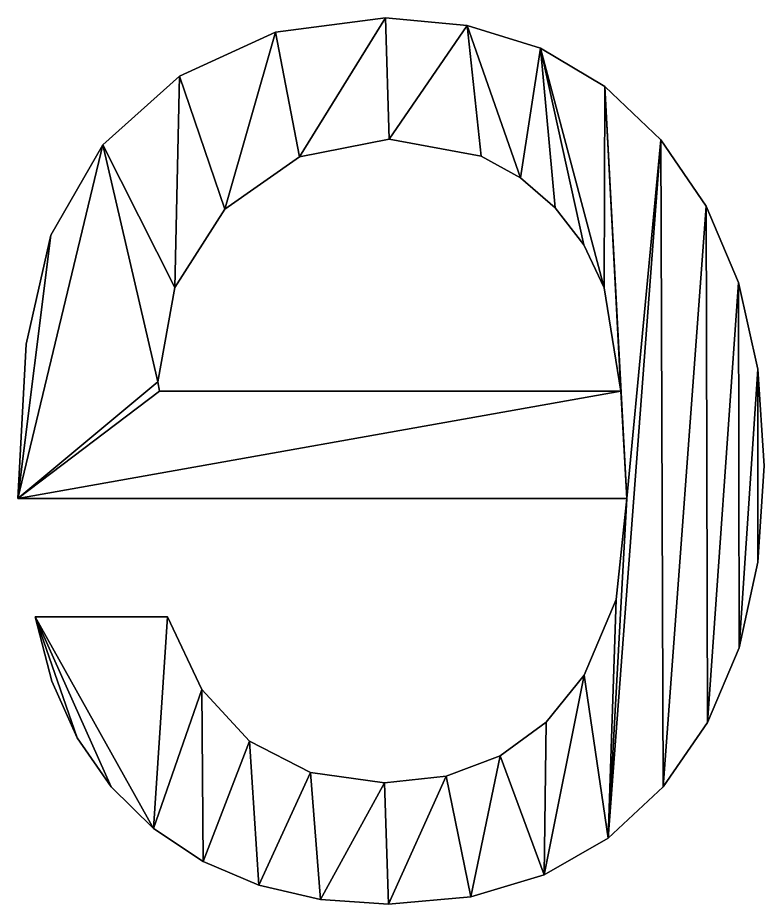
# Model space of a CAD drawing. Header units: metres. Extents: x -935 to 1842, y -1273 to 224.
# Drawn here: x 319.75 to 322.708, y 182.738 to 186.252 of the extents above; entities that cross this region are included whole.
import ezdxf

# ---------------------------------------------------------------- set-up
doc = ezdxf.new("R2010")
doc.units = ezdxf.units.M

msp = doc.modelspace()

# ---------------------------------------------------------------- meshes
at = {"layer": 'save'}
mesh = msp.add_polyface(dxfattribs=at)
corners = [(322.0769, 185.9794), (322.1644, 184.3471), (322.2987, 185.7674), (322.1394, 184.7714), (322.0746, 185.1812), (321.8211, 186.1308), (321.9936, 185.3516), (321.8802, 185.4989), (321.7419, 185.6177), (321.5313, 186.2216), (321.5862, 185.7026), (321.2227, 185.7705), (321.2075, 186.2519), (320.8671, 185.701), (320.7721, 186.1941), (320.5716, 185.4926), (320.3914, 186.0208), (320.3724, 185.1828), (320.0873, 185.7476), (320.306, 184.8089), (319.7505, 184.3471), (320.3122, 184.7714), (319.8818, 185.3901), (319.7833, 184.9576), (322.6827, 184.8595), (322.6833, 184.0945), (322.7083, 184.4764), (322.6083, 183.7551), (322.6059, 185.2024), (322.4832, 183.4584), (322.4779, 185.505), (322.3081, 183.2042), (322.09, 183.0004), (322.1221, 183.9463), (321.9949, 183.6458), (321.8359, 182.8549), (321.8442, 183.4595), (321.6621, 183.3264), (321.5459, 182.7676), (321.4486, 183.2465), (321.2199, 182.7385), (321.2037, 183.2199), (320.9506, 182.7572), (320.9098, 183.261), (320.7056, 182.8136), (320.6684, 183.3843), (320.4847, 182.9074), (320.4797, 183.5898), (320.2881, 183.0389), (320.3435, 183.8775), (319.8191, 183.8775), (320.1205, 183.2039), (319.9864, 183.3987), (319.8859, 183.6232)]
mesh.append_faces([[corners[k] for k in face] for face in [(20, 22, 23), (24, 25, 26), (52, 50, 53)]], dxfattribs={"vtx0": -1})
mesh.append_faces([[corners[k] for k in face] for face in [(0, 1, 2), (3, 0, 4), (4, 5, 6), (6, 5, 7), (7, 5, 8), (8, 9, 10), (10, 9, 11), (11, 12, 13), (13, 14, 15), (15, 16, 17), (17, 18, 19), (25, 24, 27), (27, 28, 29), (29, 30, 31), (31, 2, 32), (32, 34, 35), (35, 37, 38), (38, 39, 40), (40, 41, 42), (42, 43, 44), (44, 45, 46), (46, 47, 48), (48, 50, 51), (51, 50, 52)]], dxfattribs={"vtx0": -1, "vtx1": -1})
mesh.append_faces([[corners[k] for k in face] for face in [(1, 0, 3), (20, 19, 18), (32, 2, 1)]], dxfattribs={"vtx0": -1, "vtx1": -1, "vtx2": -1})
mesh.append_faces([[corners[k] for k in face] for face in [(4, 0, 5), (8, 5, 9), (11, 9, 12), (13, 12, 14), (15, 14, 16), (17, 16, 18), (3, 20, 1), (20, 3, 21), (20, 21, 19), (20, 18, 22), (27, 24, 28), (29, 28, 30), (31, 30, 2), (32, 1, 33), (32, 33, 34), (35, 34, 36), (35, 36, 37), (38, 37, 39), (40, 39, 41), (42, 41, 43), (44, 43, 45), (46, 45, 47), (48, 47, 49), (48, 49, 50)]], dxfattribs={"vtx0": -1, "vtx2": -1})
mesh = msp.add_polyface(dxfattribs=at)
corners = [(319.7505, 184.3471, 0.2), (322.1394, 184.7714, 0.2), (322.1644, 184.3471, 0.2), (320.3122, 184.7714, 0.2), (320.306, 184.8089, 0.2), (320.0873, 185.7476, 0.2), (319.8818, 185.3901, 0.2), (319.7833, 184.9576, 0.2), (322.0769, 185.9794, 0.2), (322.2987, 185.7674, 0.2), (322.0746, 185.1812, 0.2), (321.8211, 186.1308, 0.2), (321.9936, 185.3516, 0.2), (321.8802, 185.4989, 0.2), (321.7419, 185.6177, 0.2), (321.5313, 186.2216, 0.2), (321.5862, 185.7026, 0.2), (321.2227, 185.7705, 0.2), (321.2075, 186.2519, 0.2), (320.8671, 185.701, 0.2), (320.7721, 186.1941, 0.2), (320.5716, 185.4926, 0.2), (320.3914, 186.0208, 0.2), (320.3724, 185.1828, 0.2), (322.6833, 184.0945, 0.2), (322.6827, 184.8595, 0.2), (322.7083, 184.4764, 0.2), (322.6083, 183.7551, 0.2), (322.6059, 185.2024, 0.2), (322.4832, 183.4584, 0.2), (322.4779, 185.505, 0.2), (322.3081, 183.2042, 0.2), (322.09, 183.0004, 0.2), (322.1221, 183.9463, 0.2), (321.9949, 183.6458, 0.2), (321.8359, 182.8549, 0.2), (321.8442, 183.4595, 0.2), (321.6621, 183.3264, 0.2), (321.5459, 182.7676, 0.2), (321.4486, 183.2465, 0.2), (321.2199, 182.7385, 0.2), (321.2037, 183.2199, 0.2), (320.9506, 182.7572, 0.2), (320.9098, 183.261, 0.2), (320.7056, 182.8136, 0.2), (320.6684, 183.3843, 0.2), (320.4847, 182.9074, 0.2), (320.4797, 183.5898, 0.2), (320.2881, 183.0389, 0.2), (320.3435, 183.8775, 0.2), (319.8191, 183.8775, 0.2), (320.1205, 183.2039, 0.2), (319.9864, 183.3987, 0.2), (319.8859, 183.6232, 0.2)]
mesh.append_faces([[corners[k] for k in face] for face in [(6, 0, 7), (24, 25, 26), (50, 52, 53)]], dxfattribs={"vtx0": -1})
mesh.append_faces([[corners[k] for k in face] for face in [(0, 1, 2), (1, 0, 3), (3, 0, 4), (5, 0, 6), (8, 10, 11), (11, 14, 15), (15, 17, 18), (18, 19, 20), (20, 21, 22), (22, 23, 5), (25, 27, 28), (28, 29, 30), (30, 31, 9), (2, 32, 33), (33, 32, 34), (34, 35, 36), (36, 35, 37), (37, 38, 39), (39, 40, 41), (41, 42, 43), (43, 44, 45), (45, 46, 47), (47, 48, 49), (49, 48, 50)]], dxfattribs={"vtx0": -1, "vtx1": -1})
mesh.append_faces([[corners[k] for k in face] for face in [(4, 0, 5), (8, 2, 1), (9, 32, 2)]], dxfattribs={"vtx0": -1, "vtx1": -1, "vtx2": -1})
mesh.append_faces([[corners[k] for k in face] for face in [(2, 8, 9), (8, 1, 10), (11, 10, 12), (11, 12, 13), (11, 13, 14), (15, 14, 16), (15, 16, 17), (18, 17, 19), (20, 19, 21), (22, 21, 23), (5, 23, 4), (25, 24, 27), (28, 27, 29), (30, 29, 31), (9, 31, 32), (34, 32, 35), (37, 35, 38), (39, 38, 40), (41, 40, 42), (43, 42, 44), (45, 44, 46), (47, 46, 48), (50, 48, 51), (50, 51, 52)]], dxfattribs={"vtx0": -1, "vtx2": -1})
mesh = msp.add_polyface(dxfattribs=at)
corners = [(321.2075, 186.2519, 0.2), (320.7721, 186.1941), (321.2075, 186.2519), (320.7721, 186.1941, 0.2)]
mesh.append_faces([[corners[k] for k in face] for face in [(0, 1, 2), (1, 0, 3)]], dxfattribs={"vtx0": -1})
mesh = msp.add_polyface(dxfattribs=at)
corners = [(321.5313, 186.2216, 0.2), (321.2075, 186.2519), (321.5313, 186.2216), (321.2075, 186.2519, 0.2)]
mesh.append_faces([[corners[k] for k in face] for face in [(0, 1, 2), (1, 0, 3)]], dxfattribs={"vtx0": -1})
mesh = msp.add_polyface(dxfattribs=at)
corners = [(321.8211, 186.1308, 0.2), (321.5313, 186.2216), (321.8211, 186.1308), (321.5313, 186.2216, 0.2)]
mesh.append_faces([[corners[k] for k in face] for face in [(0, 1, 2), (1, 0, 3)]], dxfattribs={"vtx0": -1})
mesh = msp.add_polyface(dxfattribs=at)
corners = [(320.7721, 186.1941, 0.2), (320.3914, 186.0208), (320.7721, 186.1941), (320.3914, 186.0208, 0.2)]
mesh.append_faces([[corners[k] for k in face] for face in [(0, 1, 2), (1, 0, 3)]], dxfattribs={"vtx0": -1})
mesh = msp.add_polyface(dxfattribs=at)
corners = [(322.0769, 185.9794, 0.2), (321.8211, 186.1308), (322.0769, 185.9794), (321.8211, 186.1308, 0.2)]
mesh.append_faces([[corners[k] for k in face] for face in [(0, 1, 2), (1, 0, 3)]], dxfattribs={"vtx0": -1})
mesh = msp.add_polyface(dxfattribs=at)
corners = [(320.3914, 186.0208, 0.2), (320.0873, 185.7476), (320.3914, 186.0208), (320.0873, 185.7476, 0.2)]
mesh.append_faces([[corners[k] for k in face] for face in [(0, 1, 2), (1, 0, 3)]], dxfattribs={"vtx0": -1})
mesh = msp.add_polyface(dxfattribs=at)
corners = [(322.2987, 185.7674, 0.2), (322.0769, 185.9794), (322.2987, 185.7674), (322.0769, 185.9794, 0.2)]
mesh.append_faces([[corners[k] for k in face] for face in [(0, 1, 2), (1, 0, 3)]], dxfattribs={"vtx0": -1})
mesh = msp.add_polyface(dxfattribs=at)
corners = [(320.8671, 185.701, 0.2), (321.2227, 185.7705), (320.8671, 185.701), (321.2227, 185.7705, 0.2)]
mesh.append_faces([[corners[k] for k in face] for face in [(0, 1, 2), (1, 0, 3)]], dxfattribs={"vtx0": -1})
mesh = msp.add_polyface(dxfattribs=at)
corners = [(321.2227, 185.7705, 0.2), (321.5862, 185.7026), (321.2227, 185.7705), (321.5862, 185.7026, 0.2)]
mesh.append_faces([[corners[k] for k in face] for face in [(0, 1, 2), (1, 0, 3)]], dxfattribs={"vtx0": -1})
mesh = msp.add_polyface(dxfattribs=at)
corners = [(322.2987, 185.7674, 0.2), (322.4779, 185.505), (322.4779, 185.505, 0.2), (322.2987, 185.7674)]
mesh.append_faces([[corners[k] for k in face] for face in [(0, 1, 2), (1, 0, 3)]], dxfattribs={"vtx0": -1})
mesh = msp.add_polyface(dxfattribs=at)
corners = [(320.0873, 185.7476), (319.8818, 185.3901, 0.2), (319.8818, 185.3901), (320.0873, 185.7476, 0.2)]
mesh.append_faces([[corners[k] for k in face] for face in [(0, 1, 2), (1, 0, 3)]], dxfattribs={"vtx0": -1})
mesh = msp.add_polyface(dxfattribs=at)
corners = [(320.5716, 185.4926, 0.2), (320.8671, 185.701), (320.5716, 185.4926), (320.8671, 185.701, 0.2)]
mesh.append_faces([[corners[k] for k in face] for face in [(0, 1, 2), (1, 0, 3)]], dxfattribs={"vtx0": -1})
mesh = msp.add_polyface(dxfattribs=at)
corners = [(321.5862, 185.7026, 0.2), (321.7419, 185.6177), (321.5862, 185.7026), (321.7419, 185.6177, 0.2)]
mesh.append_faces([[corners[k] for k in face] for face in [(0, 1, 2), (1, 0, 3)]], dxfattribs={"vtx0": -1})
mesh = msp.add_polyface(dxfattribs=at)
corners = [(321.7419, 185.6177, 0.2), (321.8802, 185.4989), (321.7419, 185.6177), (321.8802, 185.4989, 0.2)]
mesh.append_faces([[corners[k] for k in face] for face in [(0, 1, 2), (1, 0, 3)]], dxfattribs={"vtx0": -1})
mesh = msp.add_polyface(dxfattribs=at)
corners = [(320.5716, 185.4926, 0.2), (320.3724, 185.1828), (320.3724, 185.1828, 0.2), (320.5716, 185.4926)]
mesh.append_faces([[corners[k] for k in face] for face in [(0, 1, 2), (1, 0, 3)]], dxfattribs={"vtx0": -1})
mesh = msp.add_polyface(dxfattribs=at)
corners = [(321.8802, 185.4989), (321.9936, 185.3516, 0.2), (321.9936, 185.3516), (321.8802, 185.4989, 0.2)]
mesh.append_faces([[corners[k] for k in face] for face in [(0, 1, 2), (1, 0, 3)]], dxfattribs={"vtx0": -1})
mesh = msp.add_polyface(dxfattribs=at)
corners = [(322.4779, 185.505, 0.2), (322.6059, 185.2024), (322.6059, 185.2024, 0.2), (322.4779, 185.505)]
mesh.append_faces([[corners[k] for k in face] for face in [(0, 1, 2), (1, 0, 3)]], dxfattribs={"vtx0": -1})
mesh = msp.add_polyface(dxfattribs=at)
corners = [(319.8818, 185.3901), (319.7833, 184.9576, 0.2), (319.7833, 184.9576), (319.8818, 185.3901, 0.2)]
mesh.append_faces([[corners[k] for k in face] for face in [(0, 1, 2), (1, 0, 3)]], dxfattribs={"vtx0": -1})
mesh = msp.add_polyface(dxfattribs=at)
corners = [(321.9936, 185.3516), (322.0746, 185.1812, 0.2), (322.0746, 185.1812), (321.9936, 185.3516, 0.2)]
mesh.append_faces([[corners[k] for k in face] for face in [(0, 1, 2), (1, 0, 3)]], dxfattribs={"vtx0": -1})
mesh = msp.add_polyface(dxfattribs=at)
corners = [(322.6059, 185.2024, 0.2), (322.6827, 184.8595), (322.6827, 184.8595, 0.2), (322.6059, 185.2024)]
mesh.append_faces([[corners[k] for k in face] for face in [(0, 1, 2), (1, 0, 3)]], dxfattribs={"vtx0": -1})
mesh = msp.add_polyface(dxfattribs=at)
corners = [(320.3724, 185.1828, 0.2), (320.306, 184.8089), (320.306, 184.8089, 0.2), (320.3724, 185.1828)]
mesh.append_faces([[corners[k] for k in face] for face in [(0, 1, 2), (1, 0, 3)]], dxfattribs={"vtx0": -1})
mesh = msp.add_polyface(dxfattribs=at)
corners = [(322.0746, 185.1812), (322.1394, 184.7714, 0.2), (322.1394, 184.7714), (322.0746, 185.1812, 0.2)]
mesh.append_faces([[corners[k] for k in face] for face in [(0, 1, 2), (1, 0, 3)]], dxfattribs={"vtx0": -1})
mesh = msp.add_polyface(dxfattribs=at)
corners = [(319.7833, 184.9576), (319.7505, 184.3471, 0.2), (319.7505, 184.3471), (319.7833, 184.9576, 0.2)]
mesh.append_faces([[corners[k] for k in face] for face in [(0, 1, 2), (1, 0, 3)]], dxfattribs={"vtx0": -1})
mesh = msp.add_polyface(dxfattribs=at)
corners = [(322.6827, 184.8595, 0.2), (322.7083, 184.4764), (322.7083, 184.4764, 0.2), (322.6827, 184.8595)]
mesh.append_faces([[corners[k] for k in face] for face in [(0, 1, 2), (1, 0, 3)]], dxfattribs={"vtx0": -1})
mesh = msp.add_polyface(dxfattribs=at)
corners = [(320.306, 184.8089, 0.2), (320.3122, 184.7714), (320.3122, 184.7714, 0.2), (320.306, 184.8089)]
mesh.append_faces([[corners[k] for k in face] for face in [(0, 1, 2), (1, 0, 3)]], dxfattribs={"vtx0": -1})
mesh = msp.add_polyface(dxfattribs=at)
corners = [(322.1394, 184.7714, 0.2), (320.3122, 184.7714), (322.1394, 184.7714), (320.3122, 184.7714, 0.2)]
mesh.append_faces([[corners[k] for k in face] for face in [(0, 1, 2), (1, 0, 3)]], dxfattribs={"vtx0": -1})
mesh = msp.add_polyface(dxfattribs=at)
corners = [(322.7083, 184.4764, 0.2), (322.6833, 184.0945), (322.6833, 184.0945, 0.2), (322.7083, 184.4764)]
mesh.append_faces([[corners[k] for k in face] for face in [(0, 1, 2), (1, 0, 3)]], dxfattribs={"vtx0": -1})
mesh = msp.add_polyface(dxfattribs=at)
corners = [(319.7505, 184.3471, 0.2), (322.1644, 184.3471), (319.7505, 184.3471), (322.1644, 184.3471, 0.2)]
mesh.append_faces([[corners[k] for k in face] for face in [(0, 1, 2), (1, 0, 3)]], dxfattribs={"vtx0": -1})
mesh = msp.add_polyface(dxfattribs=at)
corners = [(322.1644, 184.3471), (322.1221, 183.9463, 0.2), (322.1221, 183.9463), (322.1644, 184.3471, 0.2)]
mesh.append_faces([[corners[k] for k in face] for face in [(0, 1, 2), (1, 0, 3)]], dxfattribs={"vtx0": -1})
mesh = msp.add_polyface(dxfattribs=at)
corners = [(322.6833, 184.0945, 0.2), (322.6083, 183.7551), (322.6083, 183.7551, 0.2), (322.6833, 184.0945)]
mesh.append_faces([[corners[k] for k in face] for face in [(0, 1, 2), (1, 0, 3)]], dxfattribs={"vtx0": -1})
mesh = msp.add_polyface(dxfattribs=at)
corners = [(322.1221, 183.9463), (321.9949, 183.6458, 0.2), (321.9949, 183.6458), (322.1221, 183.9463, 0.2)]
mesh.append_faces([[corners[k] for k in face] for face in [(0, 1, 2), (1, 0, 3)]], dxfattribs={"vtx0": -1})
mesh = msp.add_polyface(dxfattribs=at)
corners = [(320.3435, 183.8775, 0.2), (319.8191, 183.8775), (320.3435, 183.8775), (319.8191, 183.8775, 0.2)]
mesh.append_faces([[corners[k] for k in face] for face in [(0, 1, 2), (1, 0, 3)]], dxfattribs={"vtx0": -1})
mesh = msp.add_polyface(dxfattribs=at)
corners = [(319.8191, 183.8775), (319.8859, 183.6232, 0.2), (319.8859, 183.6232), (319.8191, 183.8775, 0.2)]
mesh.append_faces([[corners[k] for k in face] for face in [(0, 1, 2), (1, 0, 3)]], dxfattribs={"vtx0": -1})
mesh = msp.add_polyface(dxfattribs=at)
corners = [(320.3435, 183.8775, 0.2), (320.4797, 183.5898), (320.4797, 183.5898, 0.2), (320.3435, 183.8775)]
mesh.append_faces([[corners[k] for k in face] for face in [(0, 1, 2), (1, 0, 3)]], dxfattribs={"vtx0": -1})
mesh = msp.add_polyface(dxfattribs=at)
corners = [(322.6083, 183.7551, 0.2), (322.4832, 183.4584), (322.4832, 183.4584, 0.2), (322.6083, 183.7551)]
mesh.append_faces([[corners[k] for k in face] for face in [(0, 1, 2), (1, 0, 3)]], dxfattribs={"vtx0": -1})
mesh = msp.add_polyface(dxfattribs=at)
corners = [(319.8859, 183.6232), (319.9864, 183.3987, 0.2), (319.9864, 183.3987), (319.8859, 183.6232, 0.2)]
mesh.append_faces([[corners[k] for k in face] for face in [(0, 1, 2), (1, 0, 3)]], dxfattribs={"vtx0": -1})
mesh = msp.add_polyface(dxfattribs=at)
corners = [(321.9949, 183.6458), (321.8442, 183.4595, 0.2), (321.8442, 183.4595), (321.9949, 183.6458, 0.2)]
mesh.append_faces([[corners[k] for k in face] for face in [(0, 1, 2), (1, 0, 3)]], dxfattribs={"vtx0": -1})
mesh = msp.add_polyface(dxfattribs=at)
corners = [(320.4797, 183.5898, 0.2), (320.6684, 183.3843), (320.6684, 183.3843, 0.2), (320.4797, 183.5898)]
mesh.append_faces([[corners[k] for k in face] for face in [(0, 1, 2), (1, 0, 3)]], dxfattribs={"vtx0": -1})
mesh = msp.add_polyface(dxfattribs=at)
corners = [(321.8442, 183.4595, 0.2), (321.6621, 183.3264), (321.8442, 183.4595), (321.6621, 183.3264, 0.2)]
mesh.append_faces([[corners[k] for k in face] for face in [(0, 1, 2), (1, 0, 3)]], dxfattribs={"vtx0": -1})
mesh = msp.add_polyface(dxfattribs=at)
corners = [(322.4832, 183.4584, 0.2), (322.3081, 183.2042), (322.3081, 183.2042, 0.2), (322.4832, 183.4584)]
mesh.append_faces([[corners[k] for k in face] for face in [(0, 1, 2), (1, 0, 3)]], dxfattribs={"vtx0": -1})
mesh = msp.add_polyface(dxfattribs=at)
corners = [(319.9864, 183.3987), (320.1205, 183.2039, 0.2), (320.1205, 183.2039), (319.9864, 183.3987, 0.2)]
mesh.append_faces([[corners[k] for k in face] for face in [(0, 1, 2), (1, 0, 3)]], dxfattribs={"vtx0": -1})
mesh = msp.add_polyface(dxfattribs=at)
corners = [(320.9098, 183.261, 0.2), (320.6684, 183.3843), (320.9098, 183.261), (320.6684, 183.3843, 0.2)]
mesh.append_faces([[corners[k] for k in face] for face in [(0, 1, 2), (1, 0, 3)]], dxfattribs={"vtx0": -1})
mesh = msp.add_polyface(dxfattribs=at)
corners = [(321.6621, 183.3264, 0.2), (321.4486, 183.2465), (321.6621, 183.3264), (321.4486, 183.2465, 0.2)]
mesh.append_faces([[corners[k] for k in face] for face in [(0, 1, 2), (1, 0, 3)]], dxfattribs={"vtx0": -1})
mesh = msp.add_polyface(dxfattribs=at)
corners = [(321.2037, 183.2199, 0.2), (320.9098, 183.261), (321.2037, 183.2199), (320.9098, 183.261, 0.2)]
mesh.append_faces([[corners[k] for k in face] for face in [(0, 1, 2), (1, 0, 3)]], dxfattribs={"vtx0": -1})
mesh = msp.add_polyface(dxfattribs=at)
corners = [(321.4486, 183.2465, 0.2), (321.2037, 183.2199), (321.4486, 183.2465), (321.2037, 183.2199, 0.2)]
mesh.append_faces([[corners[k] for k in face] for face in [(0, 1, 2), (1, 0, 3)]], dxfattribs={"vtx0": -1})
mesh = msp.add_polyface(dxfattribs=at)
corners = [(320.1205, 183.2039, 0.2), (320.2881, 183.0389), (320.1205, 183.2039), (320.2881, 183.0389, 0.2)]
mesh.append_faces([[corners[k] for k in face] for face in [(0, 1, 2), (1, 0, 3)]], dxfattribs={"vtx0": -1})
mesh = msp.add_polyface(dxfattribs=at)
corners = [(322.09, 183.0004, 0.2), (322.3081, 183.2042), (322.09, 183.0004), (322.3081, 183.2042, 0.2)]
mesh.append_faces([[corners[k] for k in face] for face in [(0, 1, 2), (1, 0, 3)]], dxfattribs={"vtx0": -1})
mesh = msp.add_polyface(dxfattribs=at)
corners = [(320.2881, 183.0389, 0.2), (320.4847, 182.9074), (320.2881, 183.0389), (320.4847, 182.9074, 0.2)]
mesh.append_faces([[corners[k] for k in face] for face in [(0, 1, 2), (1, 0, 3)]], dxfattribs={"vtx0": -1})
mesh = msp.add_polyface(dxfattribs=at)
corners = [(321.8359, 182.8549, 0.2), (322.09, 183.0004), (321.8359, 182.8549), (322.09, 183.0004, 0.2)]
mesh.append_faces([[corners[k] for k in face] for face in [(0, 1, 2), (1, 0, 3)]], dxfattribs={"vtx0": -1})
mesh = msp.add_polyface(dxfattribs=at)
corners = [(320.4847, 182.9074, 0.2), (320.7056, 182.8136), (320.4847, 182.9074), (320.7056, 182.8136, 0.2)]
mesh.append_faces([[corners[k] for k in face] for face in [(0, 1, 2), (1, 0, 3)]], dxfattribs={"vtx0": -1})
mesh = msp.add_polyface(dxfattribs=at)
corners = [(321.5459, 182.7676, 0.2), (321.8359, 182.8549), (321.5459, 182.7676), (321.8359, 182.8549, 0.2)]
mesh.append_faces([[corners[k] for k in face] for face in [(0, 1, 2), (1, 0, 3)]], dxfattribs={"vtx0": -1})
mesh = msp.add_polyface(dxfattribs=at)
corners = [(320.7056, 182.8136, 0.2), (320.9506, 182.7572), (320.7056, 182.8136), (320.9506, 182.7572, 0.2)]
mesh.append_faces([[corners[k] for k in face] for face in [(0, 1, 2), (1, 0, 3)]], dxfattribs={"vtx0": -1})
mesh = msp.add_polyface(dxfattribs=at)
corners = [(320.9506, 182.7572, 0.2), (321.2199, 182.7385), (320.9506, 182.7572), (321.2199, 182.7385, 0.2)]
mesh.append_faces([[corners[k] for k in face] for face in [(0, 1, 2), (1, 0, 3)]], dxfattribs={"vtx0": -1})
mesh = msp.add_polyface(dxfattribs=at)
corners = [(321.2199, 182.7385, 0.2), (321.5459, 182.7676), (321.2199, 182.7385), (321.5459, 182.7676, 0.2)]
mesh.append_faces([[corners[k] for k in face] for face in [(0, 1, 2), (1, 0, 3)]], dxfattribs={"vtx0": -1})

doc.saveas('drawing.dxf')
